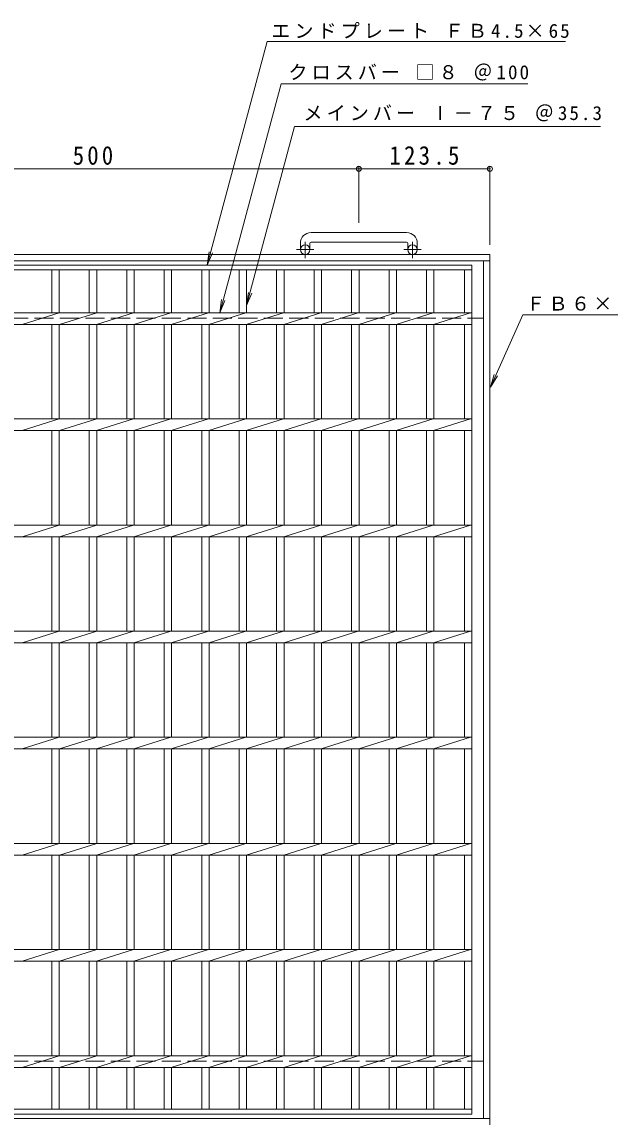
# Model space of a CAD drawing. Units: millimetres, scale not verified. Extents: x -1137 to 1060, y -823 to 758.
# Drawn here: x -601 to -47, y -275 to 758 of the extents above; entities that cross this region are included whole.
import ezdxf

# ---------------------------------------------------------------- set-up
doc = ezdxf.new("R2010")
doc.units = ezdxf.units.MM
doc.header["$LTSCALE"] = 6
doc.header["$PDMODE"] = 32
doc.header["$PDSIZE"] = 4.8
doc.linetypes.add('CHAIN1', pattern=[8, 5, -1, 1, -1])
doc.linetypes.add('DASHED3', pattern=[4, 3, -1])
for name, color, linetype, lineweight in [('A-1', 2, 'Continuous', 9), ('A-2', 3, 'Continuous', 9), ('A-4', 7, 'Continuous', 9), ('A-5', 7, 'Continuous', 9)]:
    doc.layers.add(name, color=color, linetype=linetype, lineweight=lineweight)
doc.styles.add('ＭＳ ゴシック', font='')
doc.styles.get('ＭＳ ゴシック').set_extended_font_data('MS Gothic')

msp = doc.modelspace()

# ---------------------------------------------------------------- linework, layer by layer
at = {"layer": 'A-1'}
for p, q in [((-238.835, 559.926), (-328.835, 559.926)), ((-338.835, 549.926), (-338.835, 543.826)), ((-329.835, 549.926), (-329.835, 543.826)), ((-328.835, 550.926), (-238.835, 550.926)), ((-237.835, 549.926), (-237.835, 543.826)), ((-228.835, 549.926), (-228.835, 543.826)), ((-907.335, 539.326), (-160.335, 539.326)), ((-160.335, 539.326), (-160.335, -280.674)), ((-907.335, 533.325), (-160.335, 533.325)), ((-166.335, 533.325), (-166.335, -274.674)), ((-907.335, -274.674), (-160.335, -274.674))]:
    msp.add_line(p, q, dxfattribs=at)
at = {"layer": 'A-1', "linetype": 'CHAIN1'}
for p, q in [((-334.335, 535.718), (-334.335, 551.316)), ((-233.334, 535.718), (-233.334, 551.316)), ((-326.172, 543.826), (-342.579, 543.826)), ((-225.172, 543.826), (-241.579, 543.826))]:
    msp.add_line(p, q, dxfattribs=at)
at = {"layer": 'A-1', "linetype": 'DASHED3'}
for p, q in [((-901.335, 479.326), (-166.335, 479.326)), ((-901.335, -220.675), (-166.335, -220.675))]:
    msp.add_line(p, q, dxfattribs=at)
at = {"layer": 'A-1'}
for centre in [(-334.335, 543.826), (-233.335, 543.826)]:
    msp.add_circle(centre, 4.5, dxfattribs=at)
for centre, radius, start, end in [((-328.835, 549.926), 10, 90, 180), ((-238.835, 549.926), 10, 0, 90), ((-328.835, 549.926), 1, 90, 180), ((-238.835, 549.926), 1, 0, 90)]:
    msp.add_arc(centre, radius, start, end, dxfattribs=at)
at = {"layer": 'A-2'}
for p, q in [((-890.334, 529.326), (-177.334, 529.326)), ((-177.334, 529.326), (-177.334, -270.674)), ((-890.334, 524.826), (-177.334, 524.826)), ((-573.035, 524.826), (-573.035, 484.326)), ((-566.035, 524.826), (-566.035, 484.326)), ((-537.735, 524.826), (-537.735, 484.326)), ((-530.735, 524.826), (-530.735, 484.326)), ((-502.435, 524.826), (-502.435, 484.326)), ((-495.436, 524.826), (-495.436, 484.326)), ((-467.136, 524.826), (-467.136, 484.326)), ((-460.136, 524.826), (-460.136, 484.326)), ((-431.836, 524.826), (-431.836, 484.326)), ((-424.836, 524.826), (-424.836, 484.326)), ((-396.536, 524.826), (-396.536, 484.326)), ((-389.537, 524.826), (-389.537, 484.326)), ((-361.237, 524.826), (-361.237, 484.326)), ((-354.237, 524.826), (-354.237, 484.326)), ((-325.937, 524.826), (-325.937, 484.326)), ((-318.937, 524.826), (-318.937, 484.326)), ((-290.637, 524.826), (-290.637, 484.326)), ((-283.638, 524.826), (-283.638, 484.326)), ((-255.338, 524.826), (-255.338, 484.326)), ((-248.338, 524.826), (-248.338, 484.326)), ((-220.038, 524.826), (-220.038, 484.326)), ((-213.038, 524.826), (-213.038, 484.326)), ((-184.335, 524.826), (-184.335, 484.326)), ((-890.334, 484.326), (-177.334, 484.326)), ((-600.935, 473.326), (-566.035, 484.326)), ((-565.635, 473.326), (-530.735, 484.326)), ((-531.033, 473.326), (-496.134, 484.326)), ((-495.734, 473.326), (-460.834, 484.326)), ((-460.434, 473.326), (-425.534, 484.326)), ((-425.134, 473.326), (-390.235, 484.326)), ((-389.835, 473.326), (-354.935, 484.326)), ((-354.535, 473.326), (-319.635, 484.326)), ((-319.235, 473.326), (-284.336, 484.326)), ((-283.936, 473.326), (-249.036, 484.326)), ((-248.636, 473.326), (-213.736, 484.326)), ((-213.435, 473.326), (-178.536, 484.326)), ((-890.334, 473.326), (-177.334, 473.326)), ((-573.035, 473.326), (-573.035, 384.325)), ((-566.035, 473.326), (-566.035, 384.325)), ((-537.735, 473.326), (-537.735, 384.325)), ((-530.735, 473.326), (-530.735, 384.325)), ((-502.435, 473.326), (-502.435, 384.325)), ((-495.436, 473.326), (-495.436, 384.325)), ((-467.136, 473.326), (-467.136, 384.325)), ((-460.136, 473.326), (-460.136, 384.325)), ((-431.836, 473.326), (-431.836, 384.325)), ((-424.836, 473.326), (-424.836, 384.325)), ((-396.536, 473.326), (-396.536, 384.325)), ((-389.537, 473.326), (-389.537, 384.325)), ((-361.237, 473.326), (-361.237, 384.325)), ((-354.237, 473.326), (-354.237, 384.325)), ((-325.937, 473.326), (-325.937, 384.325)), ((-318.937, 473.326), (-318.937, 384.325)), ((-290.637, 473.326), (-290.637, 384.325)), ((-283.638, 473.326), (-283.638, 384.325)), ((-255.338, 473.326), (-255.338, 384.325)), ((-248.338, 473.326), (-248.338, 384.325)), ((-220.038, 473.326), (-220.038, 384.325)), ((-213.038, 473.326), (-213.038, 384.325)), ((-184.335, 473.326), (-184.335, 384.325)), ((-890.334, 384.326), (-177.334, 384.326)), ((-600.935, 373.326), (-566.035, 384.326)), ((-565.635, 373.326), (-530.735, 384.326)), ((-531.033, 373.326), (-496.134, 384.326)), ((-495.734, 373.326), (-460.834, 384.326)), ((-460.434, 373.326), (-425.534, 384.326)), ((-425.134, 373.326), (-390.235, 384.326)), ((-389.835, 373.326), (-354.935, 384.326)), ((-354.535, 373.326), (-319.635, 384.326)), ((-319.235, 373.326), (-284.336, 384.326)), ((-283.936, 373.326), (-249.036, 384.326)), ((-248.636, 373.326), (-213.736, 384.326)), ((-213.435, 373.326), (-178.536, 384.326)), ((-890.334, 373.326), (-177.334, 373.326)), ((-573.035, 373.326), (-573.035, 284.325)), ((-566.035, 373.326), (-566.035, 284.325)), ((-537.735, 373.326), (-537.735, 284.325)), ((-530.735, 373.326), (-530.735, 284.325)), ((-502.435, 373.326), (-502.435, 284.325)), ((-495.436, 373.326), (-495.436, 284.325)), ((-467.136, 373.326), (-467.136, 284.325)), ((-460.136, 373.326), (-460.136, 284.325)), ((-431.836, 373.326), (-431.836, 284.325)), ((-424.836, 373.326), (-424.836, 284.325)), ((-396.536, 373.326), (-396.536, 284.325)), ((-389.537, 373.326), (-389.537, 284.325)), ((-361.237, 373.326), (-361.237, 284.325)), ((-354.237, 373.326), (-354.237, 284.325)), ((-325.937, 373.326), (-325.937, 284.325)), ((-318.937, 373.326), (-318.937, 284.325)), ((-290.637, 373.326), (-290.637, 284.325)), ((-283.638, 373.326), (-283.638, 284.325)), ((-255.338, 373.326), (-255.338, 284.325)), ((-248.338, 373.326), (-248.338, 284.325)), ((-220.038, 373.326), (-220.038, 284.325)), ((-213.038, 373.326), (-213.038, 284.325)), ((-184.335, 373.326), (-184.335, 284.325)), ((-890.334, 284.326), (-177.334, 284.326)), ((-600.935, 273.326), (-566.035, 284.326)), ((-565.635, 273.326), (-530.735, 284.326)), ((-531.033, 273.326), (-496.134, 284.326)), ((-495.734, 273.326), (-460.834, 284.326)), ((-460.434, 273.326), (-425.534, 284.326)), ((-425.134, 273.326), (-390.235, 284.326)), ((-389.835, 273.326), (-354.935, 284.326)), ((-354.535, 273.326), (-319.635, 284.326)), ((-319.235, 273.326), (-284.336, 284.326)), ((-283.936, 273.326), (-249.036, 284.326)), ((-248.636, 273.326), (-213.736, 284.326)), ((-213.435, 273.326), (-178.536, 284.326)), ((-890.334, 273.326), (-177.334, 273.326)), ((-573.035, 273.326), (-573.035, 184.325)), ((-566.035, 273.326), (-566.035, 184.325)), ((-537.735, 273.326), (-537.735, 184.325)), ((-530.735, 273.326), (-530.735, 184.325)), ((-502.435, 273.326), (-502.435, 184.325)), ((-495.436, 273.326), (-495.436, 184.325)), ((-467.136, 273.326), (-467.136, 184.325)), ((-460.136, 273.326), (-460.136, 184.325)), ((-431.836, 273.326), (-431.836, 184.325)), ((-424.836, 273.326), (-424.836, 184.325)), ((-396.536, 273.326), (-396.536, 184.325)), ((-389.537, 273.326), (-389.537, 184.325)), ((-361.237, 273.326), (-361.237, 184.325)), ((-354.237, 273.326), (-354.237, 184.325)), ((-325.937, 273.326), (-325.937, 184.325)), ((-318.937, 273.326), (-318.937, 184.325)), ((-290.637, 273.326), (-290.637, 184.325)), ((-283.638, 273.326), (-283.638, 184.325)), ((-255.338, 273.326), (-255.338, 184.325)), ((-248.338, 273.326), (-248.338, 184.325)), ((-220.038, 273.326), (-220.038, 184.325)), ((-213.038, 273.326), (-213.038, 184.325)), ((-184.335, 273.326), (-184.335, 184.325)), ((-890.334, 184.326), (-177.334, 184.326)), ((-600.935, 173.326), (-566.035, 184.326)), ((-565.635, 173.326), (-530.735, 184.326)), ((-531.033, 173.326), (-496.134, 184.326)), ((-495.734, 173.326), (-460.834, 184.326)), ((-460.434, 173.326), (-425.534, 184.326)), ((-425.134, 173.326), (-390.235, 184.326)), ((-389.835, 173.326), (-354.935, 184.326)), ((-354.535, 173.326), (-319.635, 184.326)), ((-319.235, 173.326), (-284.336, 184.326)), ((-283.936, 173.326), (-249.036, 184.326)), ((-248.636, 173.326), (-213.736, 184.326)), ((-213.435, 173.326), (-178.536, 184.326)), ((-890.334, 173.326), (-177.334, 173.326)), ((-573.035, 173.326), (-573.035, 84.325)), ((-566.035, 173.326), (-566.035, 84.325)), ((-537.735, 173.326), (-537.735, 84.325)), ((-530.735, 173.326), (-530.735, 84.325)), ((-502.435, 173.326), (-502.435, 84.325)), ((-495.436, 173.326), (-495.436, 84.325)), ((-467.136, 173.326), (-467.136, 84.325)), ((-460.136, 173.326), (-460.136, 84.325)), ((-431.836, 173.326), (-431.836, 84.325)), ((-424.836, 173.326), (-424.836, 84.325)), ((-396.536, 173.326), (-396.536, 84.325)), ((-389.537, 173.326), (-389.537, 84.325)), ((-361.237, 173.326), (-361.237, 84.325)), ((-354.237, 173.326), (-354.237, 84.325)), ((-325.937, 173.326), (-325.937, 84.325)), ((-318.937, 173.326), (-318.937, 84.325)), ((-290.637, 173.326), (-290.637, 84.325)), ((-283.638, 173.326), (-283.638, 84.325)), ((-255.338, 173.326), (-255.338, 84.325)), ((-248.338, 173.326), (-248.338, 84.325)), ((-220.038, 173.326), (-220.038, 84.325)), ((-213.038, 173.326), (-213.038, 84.325)), ((-184.335, 173.326), (-184.335, 84.325)), ((-890.334, 84.326), (-177.334, 84.326)), ((-600.935, 73.326), (-566.035, 84.326)), ((-565.635, 73.326), (-530.735, 84.326)), ((-531.033, 73.326), (-496.134, 84.326)), ((-495.734, 73.326), (-460.834, 84.326)), ((-460.434, 73.326), (-425.534, 84.326)), ((-425.134, 73.326), (-390.235, 84.326)), ((-389.835, 73.326), (-354.935, 84.326)), ((-354.535, 73.326), (-319.635, 84.326)), ((-319.235, 73.326), (-284.336, 84.326)), ((-283.936, 73.326), (-249.036, 84.326)), ((-248.636, 73.326), (-213.736, 84.326)), ((-213.435, 73.326), (-178.536, 84.326)), ((-890.334, 73.326), (-177.334, 73.326)), ((-573.035, 73.326), (-573.035, -15.675)), ((-566.035, 73.326), (-566.035, -15.675)), ((-537.735, 73.326), (-537.735, -15.675)), ((-530.735, 73.326), (-530.735, -15.675)), ((-502.435, 73.326), (-502.435, -15.675)), ((-495.436, 73.326), (-495.436, -15.675)), ((-467.136, 73.326), (-467.136, -15.675)), ((-460.136, 73.326), (-460.136, -15.675)), ((-431.836, 73.326), (-431.836, -15.675)), ((-424.836, 73.326), (-424.836, -15.675)), ((-396.536, 73.326), (-396.536, -15.675)), ((-389.537, 73.326), (-389.537, -15.675)), ((-361.237, 73.326), (-361.237, -15.675)), ((-354.237, 73.326), (-354.237, -15.675)), ((-325.937, 73.326), (-325.937, -15.675)), ((-318.937, 73.326), (-318.937, -15.675)), ((-290.637, 73.326), (-290.637, -15.675)), ((-283.638, 73.326), (-283.638, -15.675)), ((-255.338, 73.326), (-255.338, -15.675)), ((-248.338, 73.326), (-248.338, -15.675)), ((-220.038, 73.326), (-220.038, -15.675)), ((-213.038, 73.326), (-213.038, -15.675)), ((-184.335, 73.326), (-184.335, -15.675)), ((-890.334, -15.674), (-177.334, -15.674)), ((-600.935, -26.674), (-566.035, -15.674)), ((-565.635, -26.674), (-530.735, -15.674)), ((-531.033, -26.674), (-496.134, -15.674)), ((-495.734, -26.674), (-460.834, -15.674)), ((-460.434, -26.674), (-425.534, -15.674)), ((-425.134, -26.674), (-390.235, -15.674)), ((-389.835, -26.674), (-354.935, -15.674)), ((-354.535, -26.674), (-319.635, -15.674)), ((-319.235, -26.674), (-284.336, -15.674)), ((-283.936, -26.674), (-249.036, -15.674)), ((-248.636, -26.674), (-213.736, -15.674)), ((-213.435, -26.674), (-178.536, -15.674)), ((-890.334, -26.674), (-177.334, -26.674)), ((-573.035, -26.674), (-573.035, -115.675)), ((-566.035, -26.674), (-566.035, -115.675)), ((-537.735, -26.674), (-537.735, -115.675)), ((-530.735, -26.674), (-530.735, -115.675)), ((-502.435, -26.674), (-502.435, -115.675)), ((-495.436, -26.674), (-495.436, -115.675)), ((-467.136, -26.674), (-467.136, -115.675)), ((-460.136, -26.674), (-460.136, -115.675)), ((-431.836, -26.674), (-431.836, -115.675)), ((-424.836, -26.674), (-424.836, -115.675)), ((-396.536, -26.674), (-396.536, -115.675)), ((-389.537, -26.674), (-389.537, -115.675)), ((-361.237, -26.674), (-361.237, -115.675)), ((-354.237, -26.674), (-354.237, -115.675)), ((-325.937, -26.674), (-325.937, -115.675)), ((-318.937, -26.674), (-318.937, -115.675)), ((-290.637, -26.674), (-290.637, -115.675)), ((-283.638, -26.674), (-283.638, -115.675)), ((-255.338, -26.674), (-255.338, -115.675)), ((-248.338, -26.674), (-248.338, -115.675)), ((-220.038, -26.674), (-220.038, -115.675)), ((-213.038, -26.674), (-213.038, -115.675)), ((-184.335, -26.674), (-184.335, -115.675)), ((-890.334, -115.674), (-177.334, -115.674)), ((-600.935, -126.674), (-566.035, -115.674)), ((-565.635, -126.674), (-530.735, -115.674)), ((-531.033, -126.674), (-496.134, -115.674)), ((-495.734, -126.674), (-460.834, -115.674)), ((-460.434, -126.674), (-425.534, -115.674)), ((-425.134, -126.674), (-390.235, -115.674)), ((-389.835, -126.674), (-354.935, -115.674)), ((-354.535, -126.674), (-319.635, -115.674)), ((-319.235, -126.674), (-284.336, -115.674)), ((-283.936, -126.674), (-249.036, -115.674)), ((-248.636, -126.674), (-213.736, -115.674)), ((-213.435, -126.674), (-178.536, -115.674)), ((-890.334, -126.674), (-177.334, -126.674)), ((-573.035, -126.674), (-573.035, -215.675)), ((-566.035, -126.674), (-566.035, -215.675)), ((-537.735, -126.674), (-537.735, -215.675)), ((-530.735, -126.674), (-530.735, -215.675)), ((-502.435, -126.674), (-502.435, -215.675)), ((-495.436, -126.674), (-495.436, -215.675)), ((-467.136, -126.674), (-467.136, -215.675)), ((-460.136, -126.674), (-460.136, -215.675)), ((-431.836, -126.674), (-431.836, -215.675)), ((-424.836, -126.674), (-424.836, -215.675)), ((-396.536, -126.674), (-396.536, -215.675)), ((-389.537, -126.674), (-389.537, -215.675)), ((-361.237, -126.674), (-361.237, -215.675)), ((-354.237, -126.674), (-354.237, -215.675)), ((-325.937, -126.674), (-325.937, -215.675)), ((-318.937, -126.674), (-318.937, -215.675)), ((-290.637, -126.674), (-290.637, -215.675)), ((-283.638, -126.674), (-283.638, -215.675)), ((-255.338, -126.674), (-255.338, -215.675)), ((-248.338, -126.674), (-248.338, -215.675)), ((-220.038, -126.674), (-220.038, -215.675)), ((-213.038, -126.674), (-213.038, -215.675)), ((-184.335, -126.674), (-184.335, -215.675)), ((-890.334, -215.675), (-177.334, -215.675)), ((-600.935, -226.674), (-566.035, -215.674)), ((-565.635, -226.674), (-530.735, -215.674)), ((-531.033, -226.674), (-496.134, -215.674)), ((-495.734, -226.674), (-460.834, -215.674)), ((-460.434, -226.674), (-425.534, -215.674)), ((-425.134, -226.674), (-390.235, -215.674)), ((-389.835, -226.674), (-354.935, -215.674)), ((-354.535, -226.674), (-319.635, -215.674)), ((-319.235, -226.674), (-284.336, -215.674)), ((-283.936, -226.674), (-249.036, -215.674)), ((-248.636, -226.674), (-213.736, -215.674)), ((-213.435, -226.674), (-178.536, -215.674)), ((-890.334, -226.674), (-177.334, -226.674)), ((-573.035, -226.674), (-573.035, -266.174)), ((-566.035, -226.674), (-566.035, -266.174)), ((-537.735, -226.674), (-537.735, -266.174)), ((-530.735, -226.674), (-530.735, -266.174)), ((-502.435, -226.674), (-502.435, -266.174)), ((-495.436, -226.674), (-495.436, -266.174)), ((-467.136, -226.674), (-467.136, -266.174)), ((-460.136, -226.674), (-460.136, -266.174)), ((-431.836, -226.674), (-431.836, -266.174)), ((-424.836, -226.674), (-424.836, -266.174)), ((-396.536, -226.674), (-396.536, -266.174)), ((-389.537, -226.674), (-389.537, -266.174)), ((-361.237, -226.674), (-361.237, -266.174)), ((-354.237, -226.674), (-354.237, -266.174)), ((-325.937, -226.674), (-325.937, -266.174)), ((-318.937, -226.674), (-318.937, -266.174)), ((-290.637, -226.674), (-290.637, -266.174)), ((-283.638, -226.674), (-283.638, -266.174)), ((-255.338, -226.674), (-255.338, -266.174)), ((-248.338, -226.674), (-248.338, -266.174)), ((-220.038, -226.674), (-220.038, -266.174)), ((-213.038, -226.674), (-213.038, -266.174)), ((-184.335, -226.674), (-184.335, -266.174)), ((-177.334, -266.174), (-890.334, -266.174)), ((-177.334, -270.674), (-890.334, -270.674))]:
    msp.add_line(p, q, dxfattribs=at)
at = {"layer": 'A-4'}
for p, q in [((-283.835, 568.926), (-283.835, 621.78)), ((-160.335, 548.326), (-160.335, 621.78)), ((-783.835, 619.98), (-283.835, 619.98)), ((-283.835, 619.98), (-160.335, 619.98))]:
    msp.add_line(p, q, dxfattribs=at)
for p in [(-283.835, 619.98), (-160.335, 619.98)]:
    msp.add_point(p, dxfattribs=at)
at = {"layer": 'A-5'}
for p, q in [((-426.545, 529.326), (-370.115, 739.926)), ((-370.115, 739.926), (-89.072, 739.926)), ((-414.81, 484.326), (-357.04, 699.926)), ((-357.04, 699.926), (-124.713, 699.926)), ((-389.537, 491.174), (-344.32, 659.926)), ((-344.32, 659.926), (-56.079, 659.926)), ((-426.545, 529.326), (-424.914, 541.719)), ((-426.545, 529.326), (-421.762, 540.874)), ((-414.81, 484.326), (-413.179, 496.719)), ((-389.537, 491.174), (-387.905, 503.567)), ((-389.537, 491.174), (-384.753, 502.723)), ((-414.81, 484.326), (-410.027, 495.874)), ((-159.858, 414.148), (-156.288, 426.128)), ((-159.858, 414.148), (-153.309, 424.796))]:
    msp.add_line(p, q, dxfattribs=at)
msp.add_lwpolyline([(-159.858, 414.148), (-129.277, 482.532), (-0.661, 482.532)], dxfattribs=at)

# ---------------------------------------------------------------- texts
at = {"layer": 'A-4', "color": 2, "char_height": 17.6, "attachment_point": 7, "style": 'ＭＳ ゴシック'}
for s, insert in [('\\T1.27;\\W0.9;500', (-553.335, 623.58)), ('\\T1.28;\\W0.9;123.5', (-255.085, 623.58))]:
    msp.add_mtext(s, dxfattribs=dict(at, insert=insert))
at = {"layer": 'A-5', "char_height": 13.2, "attachment_point": 7, "style": 'ＭＳ ゴシック'}
for s, insert in [('\\T1.21;エンドプレート\\~ＦＢ4.5×65', (-366.34, 742.619)), ('\\T1.21;クロスバー\\~□８\\~＠100', (-350.212, 703.145)), ('\\T1.21;メインバー\\~Ⅰ－７５\\~＠35.3', (-335.975, 664.684)), ('\\T1.17;ＦＢ６×７５', (-126.212, 486.191))]:
    msp.add_mtext(s, dxfattribs=dict(at, insert=insert))

doc.saveas('drawing.dxf')
